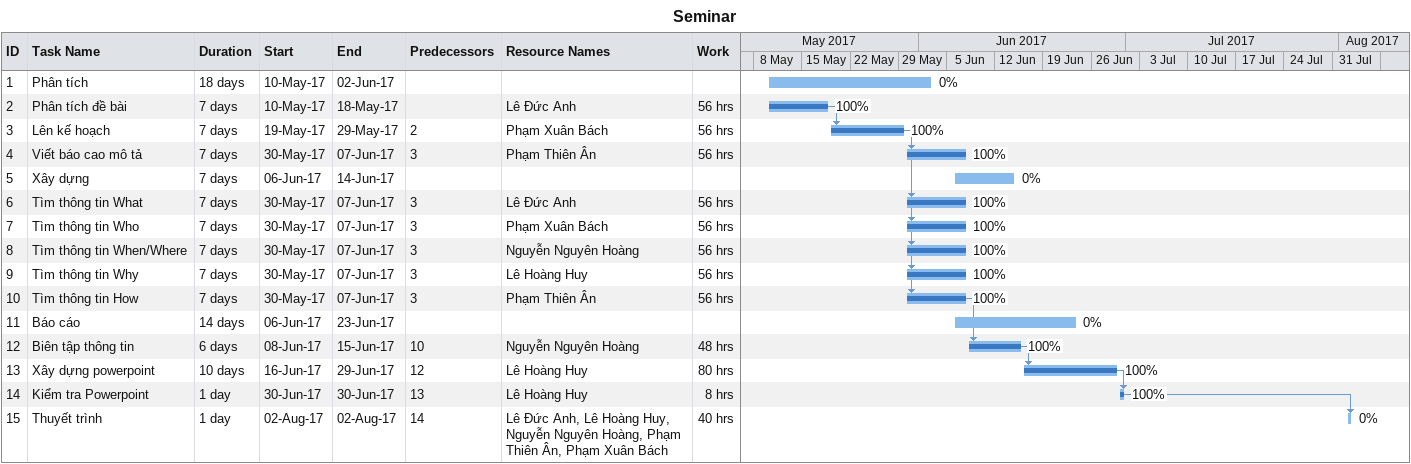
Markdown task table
Seminar

| ID | Task | Duration | Start | Finish | Predecessors | Resources | % complete | Work (h) |
|---|---|---|---|---|---|---|---|---|
| 1 | Phân tích | 18d | 2017-05-10 | 2017-06-02 |  |  | 0 |  |
| 2 | Phân tích đề bài | 7d | 2017-05-10 | 2017-05-18 |  | Lê Đức Anh | 100 | 56 |
| 3 | Lên kế hoạch | 7d | 2017-05-19 | 2017-05-29 | 2 | Phạm Xuân Bách | 100 | 56 |
| 4 | Viết báo cao mô tả | 7d | 2017-05-30 | 2017-06-07 | 3 | Phạm Thiên Ân | 100 | 56 |
| 5 | Xây dựng | 7d | 2017-06-06 | 2017-06-14 |  |  | 0 |  |
| 6 | Tìm thông tin What | 7d | 2017-05-30 | 2017-06-07 | 3 | Lê Đức Anh | 100 | 56 |
| 7 | Tìm thông tin Who | 7d | 2017-05-30 | 2017-06-07 | 3 | Phạm Xuân Bách | 100 | 56 |
| 8 | Tìm thông tin When/Where | 7d | 2017-05-30 | 2017-06-07 | 3 | Nguyễn Nguyên Hoàng | 100 | 56 |
| 9 | Tìm thông tin Why | 7d | 2017-05-30 | 2017-06-07 | 3 | Lê Hoàng Huy | 100 | 56 |
| 10 | Tìm thông tin How | 7d | 2017-05-30 | 2017-06-07 | 3 | Phạm Thiên Ân | 100 | 56 |
| 11 | Báo cáo | 14d | 2017-06-06 | 2017-06-23 |  |  | 0 |  |
| 12 | Biên tập thông tin | 6d | 2017-06-08 | 2017-06-15 | 10 | Nguyễn Nguyên Hoàng | 100 | 48 |
| 13 | Xây dựng powerpoint | 10d | 2017-06-16 | 2017-06-29 | 12 | Lê Hoàng Huy | 100 | 80 |
| 14 | Kiểm tra Powerpoint | 1d | 2017-06-30 | 2017-06-30 | 13 | Lê Hoàng Huy | 100 | 8 |
| 15 | Thuyết trình | 1d | 2017-08-02 | 2017-08-02 | 14 | Lê Đức Anh, Lê Hoàng Huy, Nguyễn Nguyên Hoàng, Phạm Thiên Ân, Phạm Xuân Bách | 0 | 40 |
